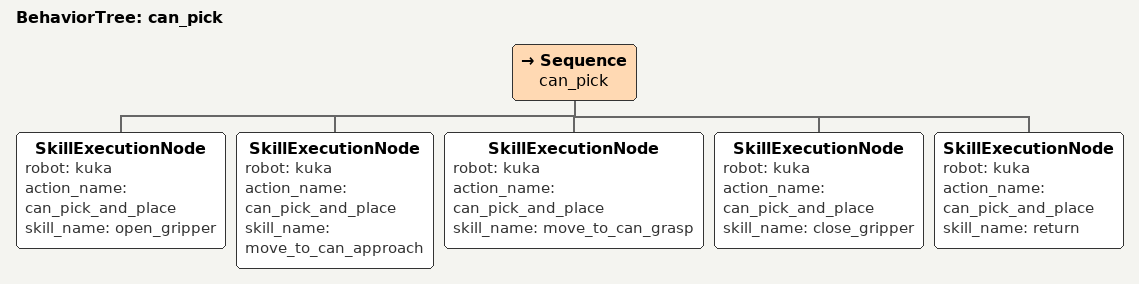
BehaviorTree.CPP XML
<?xml version="1.0"?>
<root BTCPP_format="4">
  <BehaviorTree ID="can_pick">
    <Sequence name="can_pick">
      <SkillExecutionNode robot="kuka" action_name="can_pick_and_place" skill_name="open_gripper"/>
      <SkillExecutionNode robot="kuka" action_name="can_pick_and_place" skill_name="move_to_can_approach"/>
      <SkillExecutionNode robot="kuka" action_name="can_pick_and_place" skill_name="move_to_can_grasp"/>
      <SkillExecutionNode robot="kuka" action_name="can_pick_and_place" skill_name="close_gripper"/>
      <SkillExecutionNode robot="kuka" action_name="can_pick_and_place" skill_name="return"/>
    </Sequence>
  </BehaviorTree>
</root>
